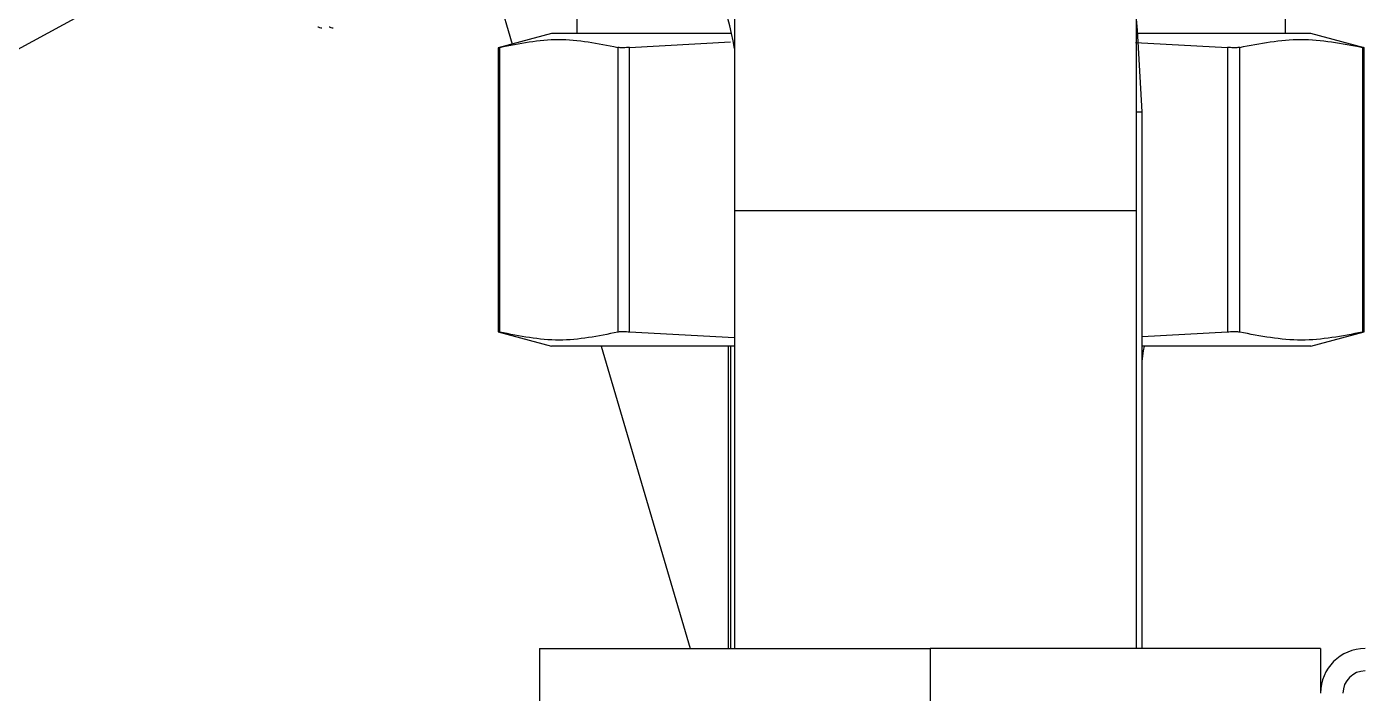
# Model space of a CAD drawing. Extents: x 75 to 2075, y 25 to 1460.
# Drawn here: x 1114.9 to 1200.6, y 610.8 to 653.4 of the extents above; entities that cross this region are included whole.
import ezdxf

# ---------------------------------------------------------------- set-up
doc = ezdxf.new("R2010")
doc.units = 0
doc.header["$LTSCALE"] = 5
doc.linetypes.add('SLD-KATı', pattern=[0])
doc.layers.get('0').update_dxf_attribs({"linetype": 'CONTINUOUS'})

msp = doc.modelspace()

# ---------------------------------------------------------------- linework, layer by layer
at = {"color": 7, "linetype": 'SLD-KATı'}
for p, q in [((1160.256, 662.143), (1160.256, 641.663)), ((1185.97, 641.663), (1185.97, 662.143)), ((1113.115, 651.326), (1128.814, 659.851)), ((1144.359, 657.97), (1146.021, 652.328)), ((1150.159, 655.145), (1150.159, 653.002)), ((1195.522, 653.002), (1195.522, 655.145)), ((1148.537, 653.002), (1145.13, 652.089)), ((1160.062, 653.002), (1148.537, 653.002)), ((1197.144, 653.002), (1186.073, 653.002)), ((1200.551, 652.089), (1197.144, 653.002)), ((1145.126, 652.091), (1145.126, 633.914)), ((1145.23, 633.889), (1145.23, 652.116)), ((1152.769, 652.116), (1152.769, 633.889)), ((1153.535, 652.116), (1159.987, 652.461)), ((1153.535, 633.889), (1153.535, 652.116)), ((1185.905, 652.426), (1191.802, 652.116)), ((1191.802, 652.116), (1191.802, 633.889)), ((1192.582, 633.889), (1192.582, 652.116)), ((1200.441, 652.116), (1200.441, 633.889)), ((1200.52, 652.098), (1200.552, 652.089)), ((1200.555, 633.914), (1200.555, 652.091)), ((1186.332, 613.635), (1186.332, 647.995)), ((1160.256, 641.663), (1160.256, 613.635)), ((1185.97, 613.635), (1185.97, 641.663)), ((1145.13, 633.915), (1148.537, 633.002)), ((1160.256, 633.533), (1153.535, 633.889)), ((1191.802, 633.889), (1186.332, 633.598)), ((1197.144, 633.002), (1200.551, 633.915)), ((1160.256, 633.002), (1148.537, 633.002)), ((1151.712, 633.002), (1157.417, 613.635)), ((1159.836, 633.002), (1159.836, 613.635)), ((1159.983, 633.002), (1159.983, 613.635)), ((1189.877, 633.002), (1186.332, 633.002)), ((1197.144, 633.002), (1189.877, 633.002)), ((1147.76, 613.635), (1147.76, 606.492)), ((1147.76, 613.635), (1172.76, 613.635)), ((1172.76, 613.635), (1172.76, 606.492)), ((1197.76, 613.635), (1172.76, 613.635)), ((1197.76, 613.635), (1197.76, 610.778))]:
    msp.add_line(p, q, dxfattribs=at)
at = {"color": 8, "linetype": 'SLD-KATı'}
for p, q in [((1185.97, 647.995), (1186.332, 647.995)), ((1185.97, 641.663), (1160.256, 641.663))]:
    msp.add_line(p, q, dxfattribs=at)
at = {"color": 7, "linetype": 'SLD-KATı', "flags": 128}
for points in [[(1186.332, 647.995), (1186.05, 653.22), (1185.97, 653.912)], [(1186.332, 632.026), (1186.435, 632.686), (1186.492, 633.002)]]:
    msp.add_lwpolyline(points, dxfattribs=at)
at = {"color": 7, "linetype": 'SLD-KATı'}
for centre, radius, start, end in [((1137.76, 647.995), 22.857, 10.20639, 49.39871), ((1200.617, 610.778), 2.857, 90, 180), ((1200.617, 610.778), 1.429, 90, 180)]:
    msp.add_arc(centre, radius, start, end, dxfattribs=at)
for points, knots in [([(1133.583, 653.427), (1133.587, 653.425), (1133.636, 653.395), (1133.728, 653.372), (1133.812, 653.368), (1133.836, 653.367)], [0, 0, 0, 0, 0.0498231, 0.7284808, 1, 1, 1, 1]), ([(1134.312, 653.427), (1134.316, 653.425), (1134.366, 653.395), (1134.458, 653.372), (1134.541, 653.368), (1134.565, 653.367)], [0, 0, 0, 0, 0.049862, 0.728542, 1, 1, 1, 1]), ([(1145.23, 652.116), (1145.175, 652.101), (1145.11, 652.084), (1145.134, 652.09), (1145.137, 652.091)], [0, 0, 0, 0, 0.853542, 1, 1, 1, 1]), ([(1145.23, 652.116), (1146.48, 652.369), (1148.993, 652.879), (1151.506, 652.371), (1152.769, 652.116)], [0, 0, 0, 0, 0.497539, 1, 1, 1, 1]), ([(1153.535, 652.116), (1153.397, 652.104), (1153.231, 652.089), (1152.984, 652.087), (1152.854, 652.096), (1152.781, 652.113), (1152.769, 652.116)], [0, 0, 0, 0, 0.417247, 0.499991, 0.917245, 1, 1, 1, 1]), ([(1192.582, 652.116), (1192.508, 652.104), (1192.42, 652.089), (1192.182, 652.087), (1192.001, 652.096), (1191.83, 652.113), (1191.802, 652.116)], [0, 0, 0, 0, 0.4172603, 0.5000031, 0.9172553, 1, 1, 1, 1]), ([(1192.582, 652.116), (1193.885, 652.369), (1196.505, 652.879), (1199.125, 652.371), (1200.441, 652.116)], [0, 0, 0, 0, 0.497539, 1, 1, 1, 1]), ([(1200.544, 652.091), (1200.54, 652.092), (1200.533, 652.093), (1200.464, 652.11), (1200.441, 652.116)], [0, 0, 0, 0, 0.675205, 1, 1, 1, 1]), ([(1145.23, 633.889), (1145.175, 633.903), (1145.11, 633.92), (1145.134, 633.915), (1145.137, 633.914)], [0, 0, 0, 0, 0.8535415, 1, 1, 1, 1]), ([(1152.769, 633.889), (1151.519, 633.635), (1149.006, 633.126), (1146.493, 633.634), (1145.23, 633.889)], [0, 0, 0, 0, 0.497539, 1, 1, 1, 1]), ([(1153.535, 633.889), (1153.397, 633.901), (1153.231, 633.915), (1152.984, 633.918), (1152.854, 633.909), (1152.781, 633.892), (1152.769, 633.889)], [0, 0, 0, 0, 0.417247, 0.49999, 0.917244, 1, 1, 1, 1]), ([(1192.582, 633.889), (1192.508, 633.901), (1192.42, 633.915), (1192.182, 633.918), (1192.001, 633.909), (1191.83, 633.892), (1191.802, 633.889)], [0, 0, 0, 0, 0.4172603, 0.500003, 0.9172545, 1, 1, 1, 1]), ([(1200.441, 633.889), (1199.138, 633.635), (1196.518, 633.126), (1193.898, 633.634), (1192.582, 633.889)], [0, 0, 0, 0, 0.49754, 1, 1, 1, 1]), ([(1200.52, 633.907), (1200.532, 633.91), (1200.584, 633.924), (1200.538, 633.913), (1200.463, 633.894), (1200.441, 633.889)], [0, 0, 0, 0, 0.18669, 0.768243, 1, 1, 1, 1])]:
    msp.add_open_spline(points, degree=3, knots=knots, dxfattribs=at)

doc.saveas('drawing.dxf')
